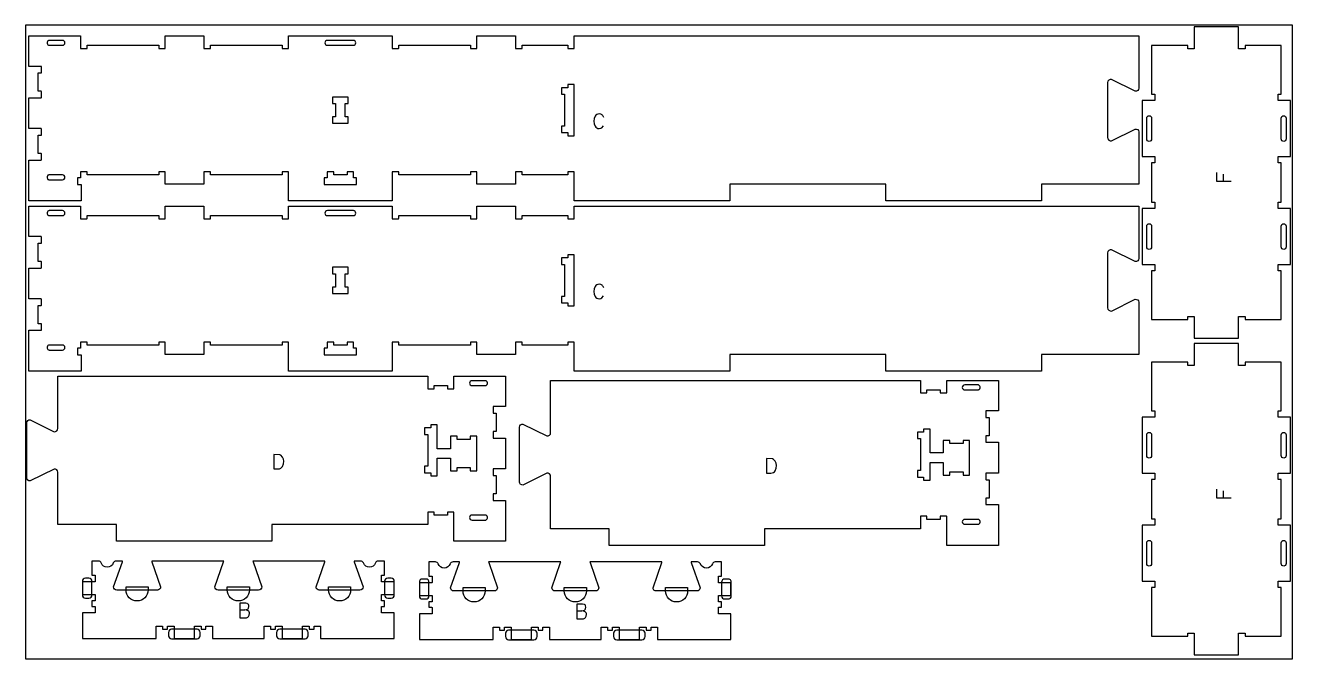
# Model space of a CAD drawing. Header units: millimetres. Extents: x -1220 to 1220, y -1930 to 4127.
# Drawn here: x -1220 to 1220, y 710 to 1930 of the extents above; entities that cross this region are included whole.
import ezdxf

# ---------------------------------------------------------------- set-up
doc = ezdxf.new("R2010")
doc.units = ezdxf.units.MM
for name, color, linetype, true_color in [('0_SHEET_SPRUCEPLY_2440X122', 1, 'Continuous', 0xff0000), ('1_ANYTOOL_1MMDEEP_LABELS_S', 2, 'Continuous', 0xffff00), ('3_ANYTOOL_CUTTHROUGH_INSID', 4, 'Continuous', 0x00ffff), ('4_ANYTOOL_CUTTHROUGH_OUTSI', 5, 'Continuous', 0x0000ff), ('5_ANYTOOL_HALF_MILL_9MM_IN', 3, 'Continuous', 0x00ff00)]:
    doc.layers.add(name, color=color, linetype=linetype, true_color=true_color)

msp = doc.modelspace()

# ---------------------------------------------------------------- linework, layer by layer
at = {"layer": '0_SHEET_SPRUCEPLY_2440X122'}
msp.add_lwpolyline([(-1220, 1930), (-1220, 710), (1220, 710), (1220, 1930)], close=True, dxfattribs=at)
at = {"layer": '1_ANYTOOL_1MMDEEP_LABELS_S'}
for p, q in [((1086.3, 1643.6), (1086.3, 1630.1)), ((1086.3, 1033.6), (1086.3, 1020.1))]:
    msp.add_line(p, q, dxfattribs=at)
for points in [[(-106.1, 1752.3, 0.131103), (-109.6, 1757.3), (-112.2, 1758.8), (-115.3, 1759.3), (-117.7, 1759), (-119.8, 1758.2), (-121.6, 1756.8), (-123.1, 1754.9), (-125, 1750.3), (-125.7, 1745.3), (-125, 1740.2), (-123, 1735.6), (-121.5, 1733.7), (-119.7, 1732.4), (-117.5, 1731.5), (-115, 1731.3), (-112.3, 1731.6), (-110.1, 1732.8), (-106.7, 1736.7)], [(-106.1, 1424.3, 0.131103), (-109.6, 1429.3), (-112.2, 1430.8), (-115.3, 1431.3), (-117.7, 1431), (-119.8, 1430.2), (-121.6, 1428.8), (-123.1, 1426.9), (-125, 1422.3), (-125.7, 1417.3), (-125, 1412.2), (-123, 1407.6), (-121.5, 1405.7), (-119.7, 1404.4), (-117.5, 1403.5), (-115, 1403.3), (-112.3, 1403.6), (-110.1, 1404.8), (-106.7, 1408.7)]]:
    msp.add_lwpolyline(points, format="xyb", dxfattribs=at)
for points in [[(1073.3, 1646.6), (1073.3, 1630.1), (1101.3, 1630.1)], [(1073.3, 1036.6), (1073.3, 1020.1), (1101.3, 1020.1)], [(-807.1, 804), (-797.3, 804.1), (-792, 805.5), (-790.9, 806.3), (-790.2, 807.4), (-789.6, 810.7), (-790, 813.3), (-790.5, 814.4), (-791.2, 815.2), (-792, 815.9), (-793.1, 816.3), (-795.8, 816.7), (-807.1, 816.7)], [(-807.1, 816.7), (-807.1, 788.7), (-798.1, 788.7), (-795.7, 788.6), (-794.1, 788.7), (-792.7, 789.2), (-791.4, 789.9), (-790.4, 791), (-788.9, 793.7), (-788.4, 796.7), (-788.6, 798.4), (-789.1, 799.9), (-789.9, 801.2), (-791.1, 802.1), (-794, 803.4), (-797.3, 804.1)], [(-158.4, 802.2), (-148.5, 802.3), (-143.2, 803.7), (-142.2, 804.6), (-141.4, 805.7), (-140.8, 808.9), (-141.2, 811.6), (-141.7, 812.6), (-142.4, 813.4), (-143.3, 814.1), (-144.3, 814.6), (-147.1, 814.9), (-158.4, 814.9)], [(-158.4, 814.9), (-158.4, 786.9), (-149.3, 786.9), (-147, 786.9), (-145.3, 787), (-143.9, 787.4), (-142.7, 788.2), (-141.6, 789.3), (-140.1, 792), (-139.6, 794.9), (-139.8, 796.7), (-140.3, 798.2), (-141.2, 799.4), (-142.4, 800.3), (-145.3, 801.7), (-148.5, 802.3)]]:
    msp.add_lwpolyline(points, dxfattribs=at)
for points in [[(-741.6, 1103.5), (-741.6, 1075.5), (-733.7, 1075.6), (-730.8, 1075.9), (-728.4, 1076.8), (-726.5, 1078.3), (-725, 1080.3), (-723.2, 1085.1), (-722.6, 1090.2), (-723.2, 1094.5), (-724.9, 1098.4), (-728.2, 1101.9), (-730.1, 1102.9)], [(207, 1095.4), (207, 1067.4), (215, 1067.4), (217.9, 1067.8), (220.3, 1068.6), (222.2, 1070.1), (223.6, 1072.1), (225.5, 1076.9), (226.1, 1082), (225.5, 1086.3), (223.8, 1090.2), (220.5, 1093.8), (218.5, 1094.7)]]:
    msp.add_lwpolyline(points, close=True, dxfattribs=at)
at = {"layer": '3_ANYTOOL_CUTTHROUGH_INSID'}
for points in [[(-1148.5, 1901), (-1174.2, 1901), (-1175, 1900.9), (-1175.7, 1900.6), (-1176.5, 1900.2), (-1177.6, 1898.8), (-1178.1, 1897.1), (-1178.1, 1895.4), (-1177.6, 1893.7), (-1176.5, 1892.3), (-1175.7, 1891.8), (-1175, 1891.6), (-1174.2, 1891.5), (-1148.5, 1891.5, 1)], [(-638.5, 1901, 1), (-638.5, 1891.5), (-588.5, 1891.5, 1), (-588.5, 1901)], [(948.5, 1751.1), (948.5, 1711.1, -1), (939, 1711.1), (939, 1751.1, -1)], [(1198, 1751.1, -1), (1207.5, 1751.1), (1207.5, 1711.1, -1), (1198, 1711.1)], [(-1148.5, 1632.5, 1), (-1148.5, 1642), (-1174.2, 1642), (-1175, 1641.9), (-1175.7, 1641.6), (-1176.5, 1641.2), (-1177.6, 1639.8), (-1178.1, 1638.1), (-1178.1, 1636.4), (-1177.6, 1634.7), (-1176.5, 1633.3), (-1175.7, 1632.8), (-1175, 1632.6), (-1174.2, 1632.5)], [(-1148.5, 1573), (-1174.2, 1573), (-1175, 1572.9), (-1175.7, 1572.6), (-1176.5, 1572.2), (-1177.6, 1570.8), (-1178.1, 1569.1), (-1178.1, 1567.4), (-1177.6, 1565.7), (-1176.5, 1564.3), (-1175.7, 1563.8), (-1175, 1563.6), (-1174.2, 1563.5), (-1148.5, 1563.5, 1)], [(-638.5, 1573, 1), (-638.5, 1563.5), (-588.5, 1563.5, 1), (-588.5, 1573)], [(948.5, 1543.1), (948.5, 1503.1, -1), (939, 1503.1), (939, 1543.1, -1)], [(1198, 1543.1, -1), (1207.5, 1543.1), (1207.5, 1503.1, -1), (1198, 1503.1)], [(-1148.5, 1304.5, 1), (-1148.5, 1314), (-1174.2, 1314), (-1175, 1313.9), (-1175.7, 1313.6), (-1176.5, 1313.2), (-1177.6, 1311.8), (-1178.1, 1310.1), (-1178.1, 1308.4), (-1177.6, 1306.7), (-1176.5, 1305.3), (-1175.7, 1304.8), (-1175, 1304.6), (-1174.2, 1304.5)], [(-360, 1245.5, 1), (-360, 1236), (-334.3, 1236), (-333.5, 1236.1), (-332.7, 1236.4), (-332, 1236.8), (-330.9, 1238.2), (-330.3, 1239.9), (-330.3, 1241.6), (-330.9, 1243.3), (-332, 1244.7), (-332.7, 1245.2), (-333.5, 1245.4), (-334.3, 1245.5)], [(588.7, 1237.3, 1), (588.7, 1227.8), (614.4, 1227.8), (615.2, 1227.9), (615.9, 1228.2), (616.7, 1228.7), (617.8, 1230), (618.3, 1231.7), (618.3, 1233.4), (617.8, 1235.2), (616.7, 1236.5), (615.9, 1237), (615.2, 1237.3), (614.4, 1237.3)], [(948.5, 1141.1), (948.5, 1101.1, -1), (939, 1101.1), (939, 1141.1, -1)], [(1198, 1141.1, -1), (1207.5, 1141.1), (1207.5, 1101.1, -1), (1198, 1101.1)], [(-360, 977), (-334.3, 977), (-333.5, 977.1), (-332.7, 977.4), (-332, 977.8), (-330.9, 979.2), (-330.3, 980.9), (-330.3, 982.6), (-330.9, 984.3), (-332, 985.7), (-332.7, 986.2), (-333.5, 986.4), (-334.3, 986.5), (-360, 986.5, 1)], [(588.7, 968.8), (614.4, 968.8), (615.2, 968.9), (615.9, 969.2), (616.7, 969.7), (617.8, 971), (618.3, 972.7), (618.3, 974.4), (617.8, 976.2), (616.7, 977.5), (615.9, 978), (615.2, 978.3), (614.4, 978.3), (588.7, 978.3, 1)], [(948.5, 933.1), (948.5, 893.1, -1), (939, 893.1), (939, 933.1, -1)], [(1198, 933.1, -1), (1207.5, 933.1), (1207.5, 893.1, -1), (1198, 893.1)]]:
    msp.add_lwpolyline(points, format="xyb", close=True, dxfattribs=at)
for points in [[(-163.2, 1717.4), (-163.2, 1815.9), (-175.7, 1815.9), (-175.7, 1809.9), (-187.7, 1809.9), (-187.7, 1797.4), (-181.7, 1797.4), (-181.7, 1735.9), (-187.7, 1735.9), (-187.7, 1723.4), (-175.7, 1723.4), (-175.7, 1717.4)], [(-622.7, 1779.4), (-622.7, 1753.9), (-628.7, 1753.9), (-628.7, 1741.4), (-598.2, 1741.4), (-598.2, 1753.9), (-604.2, 1753.9), (-604.2, 1779.4), (-598.2, 1779.4), (-598.2, 1791.9), (-628.7, 1791.9), (-628.7, 1779.4)], [(-600.7, 1648), (-600.7, 1642), (-626.2, 1642), (-626.2, 1648), (-638.7, 1648), (-638.7, 1636), (-644.7, 1636), (-644.7, 1623.5), (-582.2, 1623.5), (-582.2, 1636), (-588.2, 1636), (-588.2, 1648)], [(-163.2, 1389.4), (-163.2, 1487.9), (-175.7, 1487.9), (-175.7, 1481.9), (-187.7, 1481.9), (-187.7, 1469.4), (-181.7, 1469.4), (-181.7, 1407.9), (-187.7, 1407.9), (-187.7, 1395.4), (-175.7, 1395.4), (-175.7, 1389.4)], [(-622.7, 1451.4), (-622.7, 1425.9), (-628.7, 1425.9), (-628.7, 1413.4), (-598.2, 1413.4), (-598.2, 1425.9), (-604.2, 1425.9), (-604.2, 1451.4), (-598.2, 1451.4), (-598.2, 1463.9), (-628.7, 1463.9), (-628.7, 1451.4)], [(-600.7, 1320), (-600.7, 1314), (-626.2, 1314), (-626.2, 1320), (-638.7, 1320), (-638.7, 1308), (-644.7, 1308), (-644.7, 1295.5), (-582.2, 1295.5), (-582.2, 1308), (-588.2, 1308), (-588.2, 1320)], [(-451.3, 1068), (-439.3, 1068), (-439.3, 1062), (-426.8, 1062), (-426.8, 1096), (-401.3, 1096), (-401.3, 1072), (-388.8, 1072), (-388.8, 1078), (-363.3, 1078), (-363.3, 1072), (-350.8, 1072), (-350.8, 1138.5), (-363.3, 1138.5), (-363.3, 1132.5), (-388.8, 1132.5), (-388.8, 1138.5), (-401.3, 1138.5), (-401.3, 1114.5), (-426.8, 1114.5), (-426.8, 1160.5), (-439.3, 1160.5), (-439.3, 1154.5), (-451.3, 1154.5), (-451.3, 1142), (-445.3, 1142), (-445.3, 1080.5), (-451.3, 1080.5)], [(497.4, 1059.8), (509.4, 1059.8), (509.4, 1053.8), (521.9, 1053.8), (521.9, 1087.8), (547.4, 1087.8), (547.4, 1063.8), (559.9, 1063.8), (559.9, 1069.8), (585.4, 1069.8), (585.4, 1063.8), (597.9, 1063.8), (597.9, 1130.3), (585.4, 1130.3), (585.4, 1124.3), (559.9, 1124.3), (559.9, 1130.3), (547.4, 1130.3), (547.4, 1106.3), (521.9, 1106.3), (521.9, 1152.3), (509.4, 1152.3), (509.4, 1146.3), (497.4, 1146.3), (497.4, 1133.8), (503.4, 1133.8), (503.4, 1072.3), (497.4, 1072.3)]]:
    msp.add_lwpolyline(points, close=True, dxfattribs=at)
at = {"layer": '4_ANYTOOL_CUTTHROUGH_OUTSI'}
for points in [[(-1213.2, 1851), (-1213.2, 1909.5), (-1113.7, 1909.5), (-1113.7, 1885.7, 0.414214), (-1113.5, 1885.5), (-1101.5, 1885.5, 0.414214), (-1101.2, 1885.7), (-1101.2, 1891.5), (-963.2, 1891.5), (-963.2, 1885.7, 0.414214), (-963, 1885.5), (-951, 1885.5, 0.414214), (-950.7, 1885.7), (-950.7, 1909.5), (-876.2, 1909.5), (-876.2, 1885.7, 0.414214), (-876, 1885.5), (-864, 1885.5, 0.414214), (-863.7, 1885.7), (-863.7, 1891.5), (-725.7, 1891.5), (-725.7, 1885.7, 0.414214), (-725.5, 1885.5), (-713.5, 1885.5, 0.414214), (-713.2, 1885.7), (-713.2, 1909.5), (-513.7, 1909.5), (-513.7, 1885.7, 0.414214), (-513.5, 1885.5), (-501.5, 1885.5, 0.414214), (-501.2, 1885.7), (-501.2, 1891.5), (-363.2, 1891.5), (-363.2, 1885.7, 0.414214), (-363, 1885.5), (-351, 1885.5, 0.414214), (-350.7, 1885.7), (-350.7, 1909.5), (-276.2, 1909.5), (-276.2, 1885.7, 0.414214), (-276, 1885.5), (-264, 1885.5, 0.414214), (-263.7, 1885.7), (-263.7, 1891.5), (-175.7, 1891.5), (-175.7, 1885.7, 0.414214), (-175.5, 1885.5), (-163.5, 1885.5, 0.414214), (-163.2, 1885.7), (-163.2, 1909.5), (923.8, 1909.5), (923.8, 1808.8, -0.461531), (917.1, 1803.1), (871.1, 1825.8), (871.1, 1825.8, 0.463455), (863.8, 1819.7), (863.8, 1713.8, 0.463455), (871.1, 1707.7), (871.1, 1707.7), (917.1, 1730.3, -0.461531), (923.8, 1724.7), (923.8, 1624), (736.5, 1624, 0.414214), (736.3, 1623.7), (736.3, 1592), (436.8, 1592), (436.8, 1623.7, 0.414214), (436.5, 1624), (136.5, 1624, 0.414214), (136.3, 1623.7), (136.3, 1592), (-163.2, 1592), (-163.2, 1647.7, 0.414214), (-163.5, 1648), (-175.5, 1648, 0.414214), (-175.7, 1647.7), (-175.7, 1642), (-263.7, 1642), (-263.7, 1647.7, 0.414214), (-264, 1648), (-276, 1648, 0.414214), (-276.2, 1647.7), (-276.2, 1624), (-350.7, 1624), (-350.7, 1647.7, 0.414214), (-351, 1648), (-363, 1648, 0.414214), (-363.2, 1647.7), (-363.2, 1642), (-501.2, 1642), (-501.2, 1647.7, 0.414214), (-501.5, 1648), (-513.5, 1648, 0.414214), (-513.7, 1647.7), (-513.7, 1592), (-713.2, 1592), (-713.2, 1647.7, 0.414214), (-713.5, 1648), (-725.5, 1648, 0.414214), (-725.7, 1647.7), (-725.7, 1642), (-863.7, 1642), (-863.7, 1647.7, 0.414214), (-864, 1648), (-876, 1648, 0.414214), (-876.2, 1647.7), (-876.2, 1624), (-950.7, 1624), (-950.7, 1647.7, 0.414214), (-951, 1648), (-963, 1648, 0.414214), (-963.2, 1647.7), (-963.2, 1642), (-1101.2, 1642), (-1101.2, 1647.7, 0.414214), (-1101.5, 1648), (-1113.5, 1648, 0.414214), (-1113.7, 1647.7), (-1113.7, 1636), (-1119.5, 1636, 0.414214), (-1119.7, 1635.7), (-1119.7, 1623.7, 0.414214), (-1119.5, 1623.5), (-1112.3, 1623.5), (-1112.3, 1592), (-1213.2, 1592), (-1213.2, 1670.5), (-1189.5, 1670.5, 0.414214), (-1189.2, 1670.7), (-1189.2, 1682.7, 0.414214), (-1189.5, 1683), (-1195.2, 1683), (-1195.2, 1718.5), (-1189.5, 1718.5, 0.414214), (-1189.2, 1718.7), (-1189.2, 1730.7, 0.414214), (-1189.5, 1731), (-1213.2, 1731), (-1213.2, 1790.5), (-1189.5, 1790.5, 0.414214), (-1189.2, 1790.7), (-1189.2, 1802.7, 0.414214), (-1189.5, 1803), (-1195.2, 1803), (-1195.2, 1838.5), (-1189.5, 1838.5, 0.414214), (-1189.2, 1838.7), (-1189.2, 1850.7, 0.414214), (-1189.5, 1851)], [(1192.3, 1456.9, -0.414214), (1192, 1457.1), (1192, 1469.1, -0.414214), (1192.3, 1469.4), (1216, 1469.4), (1216, 1576.9), (1192.3, 1576.9, -0.414214), (1192, 1577.1), (1192, 1589.1, -0.414214), (1192.3, 1589.4), (1198, 1589.4), (1198, 1664.9), (1192.3, 1664.9, -0.414214), (1192, 1665.1), (1192, 1677.1, -0.414214), (1192.3, 1677.4), (1216, 1677.4), (1216, 1784.9), (1192.3, 1784.9, -0.414214), (1192, 1785.1), (1192, 1797.1, -0.414214), (1192.3, 1797.4), (1198, 1797.4), (1198, 1890.9), (1128.5, 1890.9), (1128.5, 1885.1, -0.414214), (1128.3, 1884.9), (1116.3, 1884.9, -0.414214), (1116, 1885.1), (1116, 1926.9), (1030.5, 1926.9), (1030.5, 1885.1, -0.414214), (1030.3, 1884.9), (1018.3, 1884.9, -0.414214), (1018, 1885.1), (1018, 1890.9), (948.5, 1890.9), (948.5, 1797.4), (954.3, 1797.4, -0.414214), (954.5, 1797.1), (954.5, 1785.1, -0.414214), (954.3, 1784.9), (930.5, 1784.9), (930.5, 1677.4), (954.3, 1677.4, -0.414214), (954.5, 1677.1), (954.5, 1665.1, -0.414214), (954.3, 1664.9), (948.5, 1664.9), (948.5, 1589.4), (954.3, 1589.4, -0.414214), (954.5, 1589.1), (954.5, 1577.1, -0.414214), (954.3, 1576.9), (930.5, 1576.9), (930.5, 1469.4), (954.3, 1469.4, -0.414214), (954.5, 1469.1), (954.5, 1457.1, -0.414214), (954.3, 1456.9), (948.5, 1456.9), (948.5, 1363.4), (1018, 1363.4), (1018, 1369.1, -0.414214), (1018.3, 1369.4), (1030.3, 1369.4, -0.414214), (1030.5, 1369.1), (1030.5, 1327.4), (1116, 1327.4), (1116, 1369.1, -0.414214), (1116.3, 1369.4), (1128.3, 1369.4, -0.414214), (1128.5, 1369.1), (1128.5, 1363.4), (1198, 1363.4), (1198, 1456.9)], [(-1213.2, 1523), (-1213.2, 1581.5), (-1113.7, 1581.5), (-1113.7, 1557.7, 0.414214), (-1113.5, 1557.5), (-1101.5, 1557.5, 0.414214), (-1101.2, 1557.7), (-1101.2, 1563.5), (-963.2, 1563.5), (-963.2, 1557.7, 0.414214), (-963, 1557.5), (-951, 1557.5, 0.414214), (-950.7, 1557.7), (-950.7, 1581.5), (-876.2, 1581.5), (-876.2, 1557.7, 0.414214), (-876, 1557.5), (-864, 1557.5, 0.414214), (-863.7, 1557.7), (-863.7, 1563.5), (-725.7, 1563.5), (-725.7, 1557.7, 0.414214), (-725.5, 1557.5), (-713.5, 1557.5, 0.414214), (-713.2, 1557.7), (-713.2, 1581.5), (-513.7, 1581.5), (-513.7, 1557.7, 0.414214), (-513.5, 1557.5), (-501.5, 1557.5, 0.414214), (-501.2, 1557.7), (-501.2, 1563.5), (-363.2, 1563.5), (-363.2, 1557.7, 0.414214), (-363, 1557.5), (-351, 1557.5, 0.414214), (-350.7, 1557.7), (-350.7, 1581.5), (-276.2, 1581.5), (-276.2, 1557.7, 0.414214), (-276, 1557.5), (-264, 1557.5, 0.414214), (-263.7, 1557.7), (-263.7, 1563.5), (-175.7, 1563.5), (-175.7, 1557.7, 0.414214), (-175.5, 1557.5), (-163.5, 1557.5, 0.414214), (-163.2, 1557.7), (-163.2, 1581.5), (923.8, 1581.5), (923.8, 1480.8, -0.461531), (917.1, 1475.1), (871.1, 1497.8), (871.1, 1497.8, 0.463455), (863.8, 1491.7), (863.8, 1385.8, 0.463455), (871.1, 1379.7), (871.1, 1379.7), (917.1, 1402.3, -0.461531), (923.8, 1396.7), (923.8, 1296), (736.5, 1296, 0.414214), (736.3, 1295.7), (736.3, 1264), (436.8, 1264), (436.8, 1295.7, 0.414214), (436.5, 1296), (136.5, 1296, 0.414214), (136.3, 1295.7), (136.3, 1264), (-163.2, 1264), (-163.2, 1319.7, 0.414214), (-163.5, 1320), (-175.5, 1320, 0.414214), (-175.7, 1319.7), (-175.7, 1314), (-263.7, 1314), (-263.7, 1319.7, 0.414214), (-264, 1320), (-276, 1320, 0.414214), (-276.2, 1319.7), (-276.2, 1296), (-350.7, 1296), (-350.7, 1319.7, 0.414214), (-351, 1320), (-363, 1320, 0.414214), (-363.2, 1319.7), (-363.2, 1314), (-501.2, 1314), (-501.2, 1319.7, 0.414214), (-501.5, 1320), (-513.5, 1320, 0.414214), (-513.7, 1319.7), (-513.7, 1264), (-713.2, 1264), (-713.2, 1319.7, 0.414214), (-713.5, 1320), (-725.5, 1320, 0.414214), (-725.7, 1319.7), (-725.7, 1314), (-863.7, 1314), (-863.7, 1319.7, 0.414214), (-864, 1320), (-876, 1320, 0.414214), (-876.2, 1319.7), (-876.2, 1296), (-950.7, 1296), (-950.7, 1319.7, 0.414214), (-951, 1320), (-963, 1320, 0.414214), (-963.2, 1319.7), (-963.2, 1314), (-1101.2, 1314), (-1101.2, 1319.7, 0.414214), (-1101.5, 1320), (-1113.5, 1320, 0.414214), (-1113.7, 1319.7), (-1113.7, 1308), (-1119.5, 1308, 0.414214), (-1119.7, 1307.7), (-1119.7, 1295.7, 0.414214), (-1119.5, 1295.5), (-1112.3, 1295.5), (-1112.3, 1264), (-1213.2, 1264), (-1213.2, 1342.5), (-1189.5, 1342.5, 0.414214), (-1189.2, 1342.7), (-1189.2, 1354.7, 0.414214), (-1189.5, 1355), (-1195.2, 1355), (-1195.2, 1390.5), (-1189.5, 1390.5, 0.414214), (-1189.2, 1390.7), (-1189.2, 1402.7, 0.414214), (-1189.5, 1403), (-1213.2, 1403), (-1213.2, 1462.5), (-1189.5, 1462.5, 0.414214), (-1189.2, 1462.7), (-1189.2, 1474.7, 0.414214), (-1189.5, 1475), (-1195.2, 1475), (-1195.2, 1510.5), (-1189.5, 1510.5, 0.414214), (-1189.2, 1510.7), (-1189.2, 1522.7, 0.414214), (-1189.5, 1523)], [(1192.3, 846.9, -0.414214), (1192, 847.1), (1192, 859.1, -0.414214), (1192.3, 859.4), (1216, 859.4), (1216, 966.9), (1192.3, 966.9, -0.414214), (1192, 967.1), (1192, 979.1, -0.414214), (1192.3, 979.4), (1198, 979.4), (1198, 1054.9), (1192.3, 1054.9, -0.414214), (1192, 1055.1), (1192, 1067.1, -0.414214), (1192.3, 1067.4), (1216, 1067.4), (1216, 1174.9), (1192.3, 1174.9, -0.414214), (1192, 1175.1), (1192, 1187.1, -0.414214), (1192.3, 1187.4), (1198, 1187.4), (1198, 1280.9), (1128.5, 1280.9), (1128.5, 1275.1, -0.414214), (1128.3, 1274.9), (1116.3, 1274.9, -0.414214), (1116, 1275.1), (1116, 1316.9), (1030.5, 1316.9), (1030.5, 1275.1, -0.414214), (1030.3, 1274.9), (1018.3, 1274.9, -0.414214), (1018, 1275.1), (1018, 1280.9), (948.5, 1280.9), (948.5, 1187.4), (954.3, 1187.4, -0.414214), (954.5, 1187.1), (954.5, 1175.1, -0.414214), (954.3, 1174.9), (930.5, 1174.9), (930.5, 1067.4), (954.3, 1067.4, -0.414214), (954.5, 1067.1), (954.5, 1055.1, -0.414214), (954.3, 1054.9), (948.5, 1054.9), (948.5, 979.4), (954.3, 979.4, -0.414214), (954.5, 979.1), (954.5, 967.1, -0.414214), (954.3, 966.9), (930.5, 966.9), (930.5, 859.4), (954.3, 859.4, -0.414214), (954.5, 859.1), (954.5, 847.1, -0.414214), (954.3, 846.9), (948.5, 846.9), (948.5, 753.4), (1018, 753.4), (1018, 759.1, -0.414214), (1018.3, 759.4), (1030.3, 759.4, -0.414214), (1030.5, 759.1), (1030.5, 717.4), (1116, 717.4), (1116, 759.1, -0.414214), (1116.3, 759.4), (1128.3, 759.4, -0.414214), (1128.5, 759.1), (1128.5, 753.4), (1198, 753.4), (1198, 846.9)], [(-295.3, 1254), (-295.3, 1195.5), (-319, 1195.5, 0.414214), (-319.3, 1195.3), (-319.3, 1183.3, 0.414214), (-319, 1183), (-313.3, 1183), (-313.3, 1147.5), (-319, 1147.5, 0.414214), (-319.3, 1147.3), (-319.3, 1135.3, 0.414214), (-319, 1135), (-295.3, 1135), (-295.3, 1075.5), (-319, 1075.5, 0.414214), (-319.3, 1075.3), (-319.3, 1063.3, 0.414214), (-319, 1063), (-313.3, 1063), (-313.3, 1027.5), (-319, 1027.5, 0.414214), (-319.3, 1027.3), (-319.3, 1015.3, 0.414214), (-319, 1015), (-295.3, 1015), (-295.3, 936.5), (-394.8, 936.5), (-394.8, 992.3, 0.414214), (-395, 992.5), (-407, 992.5, 0.414214), (-407.3, 992.3), (-407.3, 986.5), (-432.8, 986.5), (-432.8, 992.3, 0.414214), (-433, 992.5), (-445, 992.5, 0.414214), (-445.3, 992.3), (-445.3, 968.5), (-745, 968.5, 0.414214), (-745.3, 968.3), (-745.3, 936.5), (-1044.8, 936.5), (-1044.8, 968.3, 0.414214), (-1045, 968.5), (-1157.3, 968.5), (-1157.3, 1069.2, 0.463455), (-1164.5, 1075.3), (-1164.6, 1075.3), (-1210.6, 1052.7, -0.461531), (-1217.3, 1058.3), (-1217.3, 1164.2, -0.461531), (-1210.6, 1169.9), (-1164.6, 1147.2), (-1164.5, 1147.2, 0.463455), (-1157.3, 1153.3), (-1157.3, 1254), (-445.3, 1254), (-445.3, 1230.3, 0.414214), (-445, 1230), (-433, 1230, 0.414214), (-432.8, 1230.3), (-432.8, 1236), (-407.3, 1236), (-407.3, 1230.3, 0.414214), (-407, 1230), (-395, 1230, 0.414214), (-394.8, 1230.3), (-394.8, 1254)], [(653.4, 1245.8), (653.4, 1187.3), (629.7, 1187.3, 0.414214), (629.4, 1187.1), (629.4, 1175.1, 0.414214), (629.7, 1174.8), (635.4, 1174.8), (635.4, 1139.3), (629.7, 1139.3, 0.414214), (629.4, 1139.1), (629.4, 1127.1, 0.414214), (629.7, 1126.8), (653.4, 1126.8), (653.4, 1067.3), (629.7, 1067.3, 0.414214), (629.4, 1067.1), (629.4, 1055.1, 0.414214), (629.7, 1054.8), (635.4, 1054.8), (635.4, 1019.3), (629.7, 1019.3, 0.414214), (629.4, 1019.1), (629.4, 1007.1, 0.414214), (629.7, 1006.8), (653.4, 1006.8), (653.4, 928.3), (553.9, 928.3), (553.9, 984.1, 0.414214), (553.7, 984.3), (541.7, 984.3, 0.414214), (541.4, 984.1), (541.4, 978.3), (515.9, 978.3), (515.9, 984.1, 0.414214), (515.7, 984.3), (503.7, 984.3, 0.414214), (503.4, 984.1), (503.4, 960.3), (203.7, 960.3, 0.414214), (203.4, 960.1), (203.4, 928.3), (-96.1, 928.3), (-96.1, 960.1, 0.414214), (-96.3, 960.3), (-208.6, 960.3), (-208.6, 1061, 0.463455), (-215.9, 1067.2), (-215.9, 1067.2), (-261.9, 1044.5, -0.461531), (-268.6, 1050.2), (-268.6, 1156, -0.461531), (-261.9, 1161.7), (-215.9, 1139), (-215.9, 1139, 0.463455), (-208.6, 1145.2), (-208.6, 1245.8), (503.4, 1245.8), (503.4, 1222.1, 0.414214), (503.7, 1221.8), (515.7, 1221.8, 0.414214), (515.9, 1222.1), (515.9, 1227.8), (541.4, 1227.8), (541.4, 1222.1, 0.414214), (541.7, 1221.8), (553.7, 1221.8, 0.414214), (553.9, 1222.1), (553.9, 1245.8)], [(-838.3, 896.7), (-838, 898.1), (-976.7, 898.1), (-976.5, 896.7), (-959.6, 848.5), (-959.6, 848.4, -0.414214), (-965.8, 842.1), (-1043.8, 842.1, -0.414214), (-1050.1, 848.4), (-1050, 848.5), (-1033.1, 896.8), (-1032.9, 898.1), (-1045.3, 898.1, 0.317837), (-1050.7, 894.3, -0.707107), (-1073.8, 894.3, 0.317837), (-1079.3, 898.1), (-1091.7, 898.1), (-1091.7, 870.6), (-1085.9, 870.6, -0.414214), (-1085.7, 870.4), (-1085.7, 858.4, -0.414214), (-1085.9, 858.1), (-1109.7, 858.1), (-1109.7, 833.6), (-1085.9, 833.6, -0.414214), (-1085.7, 833.4), (-1085.7, 821.4, -0.414214), (-1085.9, 821.1), (-1091.7, 821.1), (-1091.7, 810.6), (-1085.9, 810.6, -0.414214), (-1085.7, 810.4), (-1085.7, 798.4, -0.414214), (-1085.9, 798.1), (-1109.7, 798.1), (-1109.7, 748.6), (-968.2, 748.6), (-968.2, 772.4, -0.414214), (-967.9, 772.6), (-955.9, 772.6, -0.414214), (-955.7, 772.4), (-955.7, 766.6), (-946.2, 766.6), (-946.2, 772.4, -0.414214), (-945.9, 772.6), (-933.9, 772.6, -0.414214), (-933.7, 772.4), (-933.7, 748.6), (-894.2, 748.6), (-894.2, 772.4, -0.414214), (-893.9, 772.6), (-881.9, 772.6, -0.414214), (-881.7, 772.4), (-881.7, 766.6), (-872.2, 766.6), (-872.2, 772.4, -0.414214), (-871.9, 772.6), (-859.9, 772.6, -0.414214), (-859.7, 772.4), (-859.7, 748.6), (-760.2, 748.6), (-760.2, 772.4, -0.414214), (-759.9, 772.6), (-747.9, 772.6, -0.414214), (-747.7, 772.4), (-747.7, 766.6), (-738.2, 766.6), (-738.2, 772.4, -0.414214), (-737.9, 772.6), (-725.9, 772.6, -0.414214), (-725.7, 772.4), (-725.7, 748.6), (-686.2, 748.6), (-686.2, 772.4, -0.414214), (-685.9, 772.6), (-673.9, 772.6, -0.414214), (-673.7, 772.4), (-673.7, 766.6), (-664.2, 766.6), (-664.2, 772.4, -0.414214), (-663.9, 772.6), (-651.9, 772.6, -0.414214), (-651.7, 772.4), (-651.7, 748.6), (-510.2, 748.6), (-510.2, 798.1), (-533.9, 798.1, -0.414214), (-534.2, 798.4), (-534.2, 810.4, -0.414214), (-533.9, 810.6), (-528.2, 810.6), (-528.2, 821.1), (-533.9, 821.1, -0.414214), (-534.2, 821.4), (-534.2, 833.4, -0.414214), (-533.9, 833.6), (-510.2, 833.6), (-510.2, 858.1), (-533.9, 858.1, -0.414214), (-534.2, 858.4), (-534.2, 870.4, -0.414214), (-533.9, 870.6), (-528.2, 870.6), (-528.2, 898.1), (-540.6, 898.1, 0.317837), (-546, 894.3, -0.707107), (-569.1, 894.3, 0.317837), (-574.5, 898.1), (-586.9, 898.1), (-586.7, 896.7), (-569.8, 848.5), (-569.8, 848.4, -0.414214), (-576, 842.1), (-654, 842.1, -0.414214), (-660.3, 848.4), (-660.2, 848.5), (-643.3, 896.8), (-643.1, 898.1), (-781.8, 898.1), (-781.6, 896.7), (-764.7, 848.5), (-764.7, 848.4, -0.414214), (-770.9, 842.1), (-848.9, 842.1, -0.414214), (-855.2, 848.4), (-855.1, 848.5)], [(-189.5, 895), (-189.3, 896.4), (-328, 896.4), (-327.7, 895), (-310.8, 846.7), (-310.8, 846.6, -0.414214), (-317.1, 840.4), (-395.1, 840.4, -0.414214), (-401.3, 846.6), (-401.3, 846.7), (-384.4, 895), (-384.2, 896.4), (-396.6, 896.4, 0.317837), (-402, 892.5, -0.707107), (-425.1, 892.5, 0.317837), (-430.5, 896.4), (-442.9, 896.4), (-442.9, 868.9), (-437.2, 868.9, -0.414214), (-436.9, 868.6), (-436.9, 856.6, -0.414214), (-437.2, 856.4), (-460.9, 856.4), (-460.9, 831.9), (-437.2, 831.9, -0.414214), (-436.9, 831.6), (-436.9, 819.6, -0.414214), (-437.2, 819.4), (-442.9, 819.4), (-442.9, 808.9), (-437.2, 808.9, -0.414214), (-436.9, 808.6), (-436.9, 796.6, -0.414214), (-437.2, 796.4), (-460.9, 796.4), (-460.9, 746.9), (-319.4, 746.9), (-319.4, 770.6, -0.414214), (-319.2, 770.9), (-307.2, 770.9, -0.414214), (-306.9, 770.6), (-306.9, 764.9), (-297.4, 764.9), (-297.4, 770.6, -0.414214), (-297.2, 770.9), (-285.2, 770.9, -0.414214), (-284.9, 770.6), (-284.9, 746.9), (-245.4, 746.9), (-245.4, 770.6, -0.414214), (-245.2, 770.9), (-233.2, 770.9, -0.414214), (-232.9, 770.6), (-232.9, 764.9), (-223.4, 764.9), (-223.4, 770.6, -0.414214), (-223.2, 770.9), (-211.2, 770.9, -0.414214), (-210.9, 770.6), (-210.9, 746.9), (-111.4, 746.9), (-111.4, 770.6, -0.414214), (-111.2, 770.9), (-99.2, 770.9, -0.414214), (-98.9, 770.6), (-98.9, 764.9), (-89.4, 764.9), (-89.4, 770.6, -0.414214), (-89.2, 770.9), (-77.2, 770.9, -0.414214), (-76.9, 770.6), (-76.9, 746.9), (-37.4, 746.9), (-37.4, 770.6, -0.414214), (-37.2, 770.9), (-25.2, 770.9, -0.414214), (-24.9, 770.6), (-24.9, 764.9), (-15.4, 764.9), (-15.4, 770.6, -0.414214), (-15.2, 770.9), (-3.2, 770.9, -0.414214), (-2.9, 770.6), (-2.9, 746.9), (138.6, 746.9), (138.6, 796.4), (114.8, 796.4, -0.414214), (114.6, 796.6), (114.6, 808.6, -0.414214), (114.8, 808.9), (120.6, 808.9), (120.6, 819.4), (114.8, 819.4, -0.414214), (114.6, 819.6), (114.6, 831.6, -0.414214), (114.8, 831.9), (138.6, 831.9), (138.6, 856.4), (114.8, 856.4, -0.414214), (114.6, 856.6), (114.6, 868.6, -0.414214), (114.8, 868.9), (120.6, 868.9), (120.6, 896.4), (108.2, 896.4, 0.317837), (102.8, 892.5, -0.707107), (79.7, 892.5, 0.317837), (74.2, 896.4), (61.8, 896.4), (62.1, 895), (79, 846.7), (79, 846.6, -0.414214), (72.7, 840.4), (-5.3, 840.4, -0.414214), (-11.5, 846.6), (-11.5, 846.7), (5.4, 895), (5.6, 896.4), (-133.1, 896.4), (-132.8, 895), (-115.9, 846.7), (-115.9, 846.6, -0.414214), (-122.2, 840.4), (-200.2, 840.4, -0.414214), (-206.4, 846.6), (-206.4, 846.7)]]:
    msp.add_lwpolyline(points, format="xyb", close=True, dxfattribs=at)
at = {"layer": '5_ANYTOOL_HALF_MILL_9MM_IN'}
for points in [[(-1104.2, 865, 0.414214), (-1110.2, 859), (-1110.2, 832.8, 0.414214), (-1104.2, 826.8), (-1097.7, 826.8, 0.414214), (-1091.7, 832.8), (-1091.7, 859, 0.414214), (-1097.7, 865)], [(-522.2, 865, 0.414214), (-528.2, 859), (-528.2, 832.8, 0.414214), (-522.2, 826.8), (-515.7, 826.8, 0.414214), (-509.7, 832.8), (-509.7, 859, 0.414214), (-515.7, 865)], [(-455.4, 863.3, 0.414214), (-461.4, 857.3), (-461.4, 831, 0.414214), (-455.4, 825), (-448.9, 825, 0.414214), (-442.9, 831), (-442.9, 857.3, 0.414214), (-448.9, 863.3)], [(126.6, 863.3, 0.414214), (120.6, 857.3), (120.6, 831, 0.414214), (126.6, 825), (133.1, 825, 0.414214), (139.1, 831), (139.1, 857.3, 0.414214), (133.1, 863.3)], [(-983.6, 842.4, -1), (-1026.1, 842.4), (-1026.1, 848.6), (-983.6, 848.6)], [(-788.7, 842.4, -1), (-831.2, 842.4), (-831.2, 848.6), (-788.7, 848.6)], [(-593.8, 842.4, -1), (-636.3, 842.4), (-636.3, 848.6), (-593.8, 848.6)], [(-334.8, 840.6, -1), (-377.3, 840.6), (-377.3, 846.9), (-334.8, 846.9)], [(-139.9, 840.6, -1), (-182.4, 840.6), (-182.4, 846.9), (-139.9, 846.9)], [(55, 840.6, -1), (12.5, 840.6), (12.5, 846.9), (55, 846.9)], [(-938.3, 766.6, 0.414214), (-944.3, 760.6), (-944.3, 754.1, 0.414214), (-938.3, 748.1), (-889.5, 748.1, 0.414214), (-883.5, 754.1), (-883.5, 760.6, 0.414214), (-889.5, 766.6)], [(-730.3, 766.6, 0.414214), (-736.3, 760.6), (-736.3, 754.1, 0.414214), (-730.3, 748.1), (-681.5, 748.1, 0.414214), (-675.5, 754.1), (-675.5, 760.6, 0.414214), (-681.5, 766.6)], [(-289.5, 764.9, 0.414214), (-295.5, 758.9), (-295.5, 752.4, 0.414214), (-289.5, 746.4), (-240.8, 746.4, 0.414214), (-234.8, 752.4), (-234.8, 758.9, 0.414214), (-240.8, 764.9)], [(-81.5, 764.9, 0.414214), (-87.5, 758.9), (-87.5, 752.4, 0.414214), (-81.5, 746.4), (-32.8, 746.4, 0.414214), (-26.8, 752.4), (-26.8, 758.9, 0.414214), (-32.8, 764.9)]]:
    msp.add_lwpolyline(points, format="xyb", close=True, dxfattribs=at)

doc.saveas('drawing.dxf')
